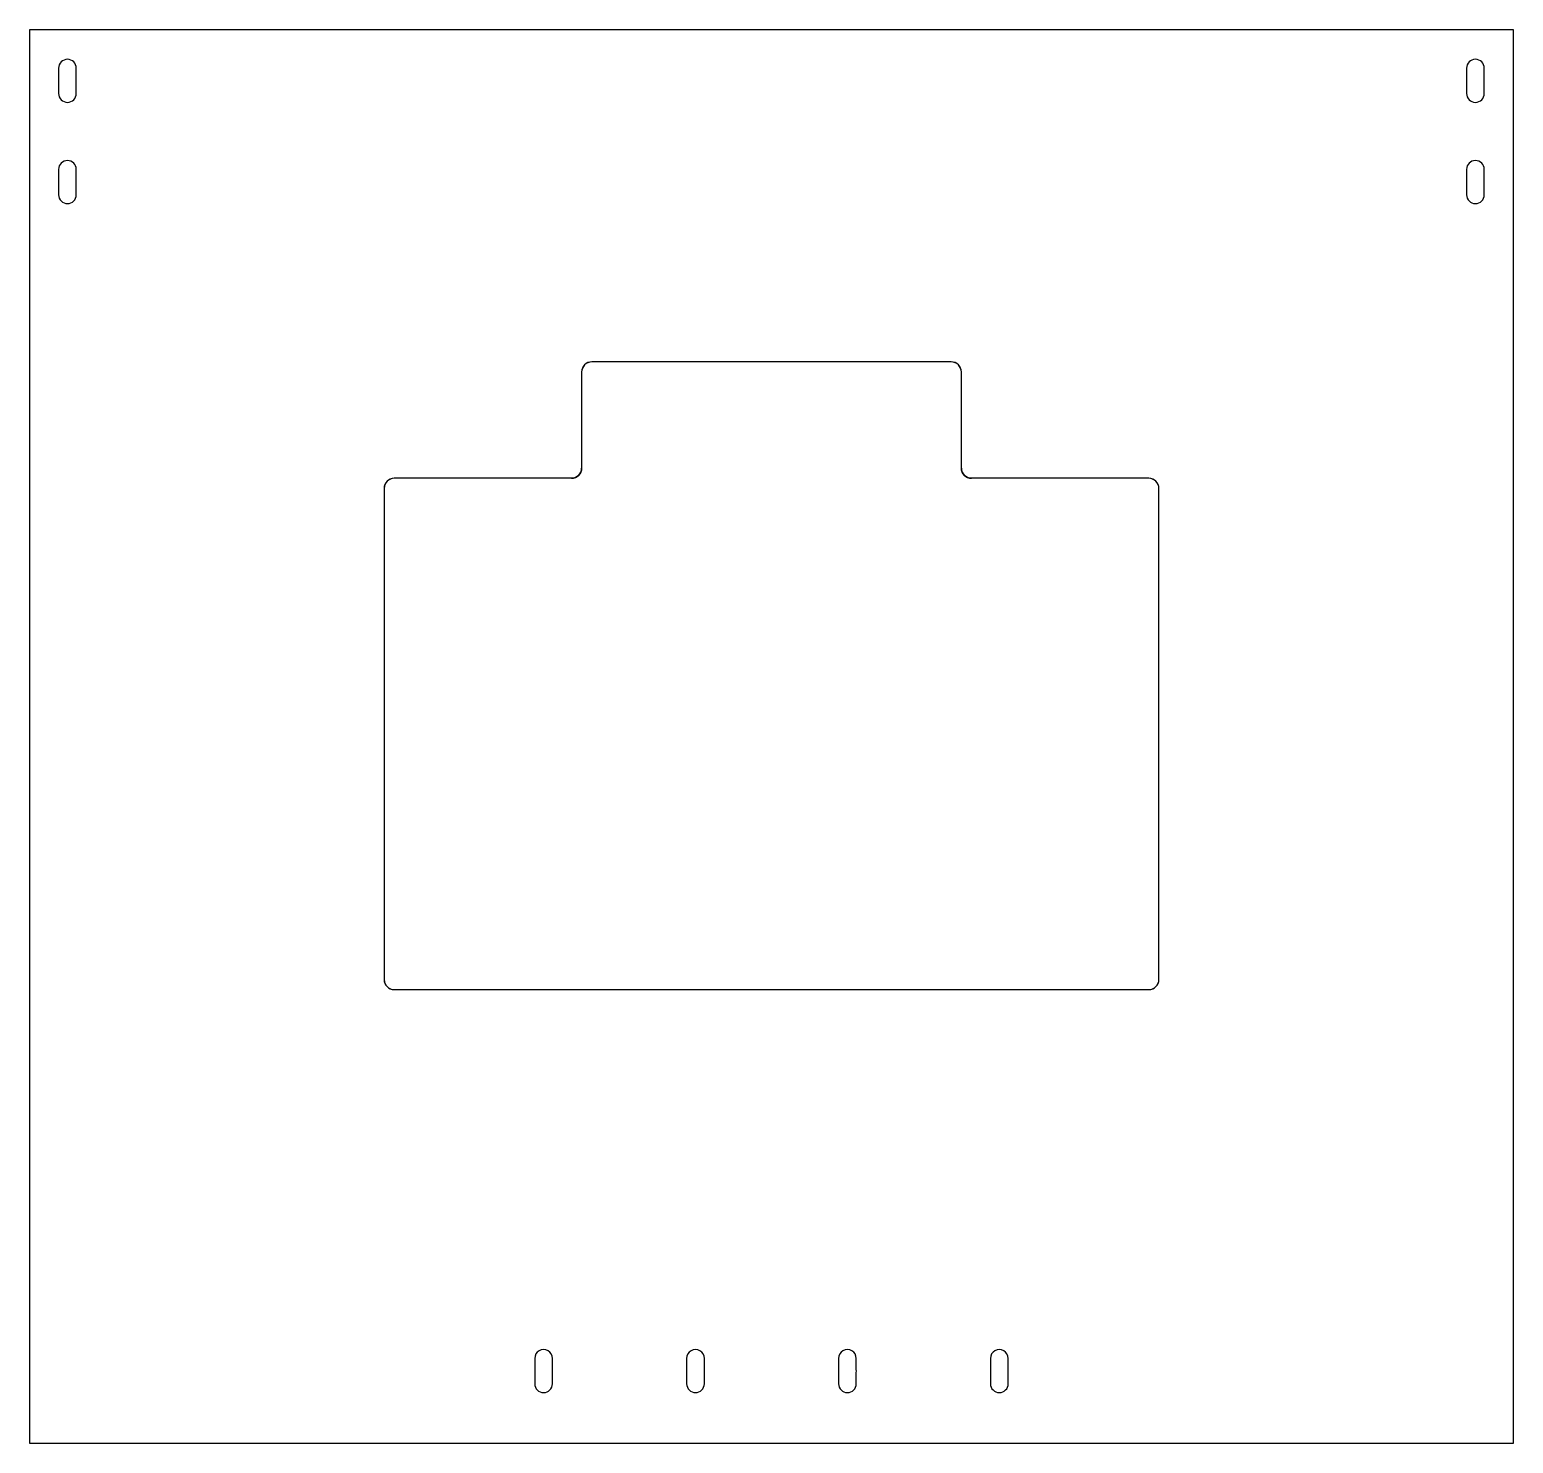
# Model space of a CAD drawing. Header units: millimetres. Extents: x -74 to 219, y 102 to 381.
import ezdxf

# ---------------------------------------------------------------- set-up
doc = ezdxf.new("R2010")
doc.units = ezdxf.units.MM
doc.layers.get('0').update_dxf_attribs({"linetype": 'CONTINUOUS'})

msp = doc.modelspace()

# ---------------------------------------------------------------- linework, layer by layer
for p, q in [((-74.2, 101.96, -6.5), (-74.2, 381.23, -6.5)), ((-74.2, 381.23, -6.5), (218.8, 381.23, -6.5)), ((218.8, 381.23, -6.5), (218.8, 101.96, -6.5)), ((-68.49, 373.62, -6.5), (-68.49, 368.62, -6.5)), ((-64.99, 368.62, -6.5), (-64.99, 373.62, -6.5)), ((209.56, 373.62, -6.5), (209.56, 368.62, -6.5)), ((213.06, 368.62, -6.5), (213.06, 373.62, -6.5)), ((-68.49, 353.62, -6.5), (-68.49, 348.62, -6.5)), ((-64.99, 348.62, -6.5), (-64.99, 353.62, -6.5)), ((209.56, 353.62, -6.5), (209.56, 348.62, -6.5)), ((213.06, 348.62, -6.5), (213.06, 353.62, -6.5)), ((34.8, 313.6, -6.5), (34.8, 294.6, -6.5)), ((107.8, 315.6, -6.5), (36.8, 315.6, -6.5)), ((109.8, 294.6, -6.5), (109.8, 313.6, -6.5)), ((-4.2, 290.6, -6.5), (-4.2, 193.6, -6.5)), ((32.8, 292.6, -6.5), (-2.2, 292.6, -6.5)), ((146.8, 292.6, -6.5), (111.8, 292.6, -6.5)), ((148.8, 193.6, -6.5), (148.8, 290.6, -6.5)), ((-2.2, 191.6, -6.5), (146.8, 191.6, -6.5)), ((25.54, 118.74, -6.5), (25.54, 113.74, -6.5)), ((29.04, 113.74, -6.5), (29.04, 118.74, -6.5)), ((55.54, 118.74, -6.5), (55.54, 113.74, -6.5)), ((59.04, 116.46, -6.5), (59.04, 118.74, -6.5)), ((85.54, 118.74, -6.5), (85.54, 113.74, -6.5)), ((89.04, 116.56, -6.5), (89.04, 118.74, -6.5)), ((115.54, 118.74, -6.5), (115.54, 113.74, -6.5)), ((119.04, 116.54, -6.5), (119.04, 118.74, -6.5)), ((59.04, 113.74, -6.5), (59.04, 116.02, -6.5)), ((89.04, 113.74, -6.5), (89.04, 115.93, -6.5)), ((119.04, 113.74, -6.5), (119.04, 115.94, -6.5)), ((218.8, 101.96, -6.5), (-74.2, 101.96, -6.5))]:
    msp.add_line(p, q)
msp.add_lwpolyline([(-74.2, 101.96), (-74.2, 381.23), (218.8, 381.23), (218.8, 101.96)], close=True)
for points in [[(-64.99, 368.62), (-64.99, 373.62, 1), (-68.49, 373.62), (-68.49, 368.62, 1)], [(213.06, 368.62), (213.06, 373.62, 1), (209.56, 373.62), (209.56, 368.62, 1)], [(-64.99, 348.62), (-64.99, 353.62, 1), (-68.49, 353.62), (-68.49, 348.62, 1)], [(213.06, 348.62), (213.06, 353.62, 1), (209.56, 353.62), (209.56, 348.62, 1)], [(34.8, 294.6, -0.414214), (32.8, 292.6), (-2.2, 292.6, 0.414214), (-4.2, 290.6), (-4.2, 193.6, 0.414214), (-2.2, 191.6), (146.8, 191.6, 0.414214), (148.8, 193.6), (148.8, 290.6, 0.414214), (146.8, 292.6), (111.8, 292.6, -0.414214), (109.8, 294.6), (109.8, 313.6, 0.414214), (107.8, 315.6), (36.8, 315.6, 0.414214), (34.8, 313.6)], [(29.04, 113.74), (29.04, 118.74, 1.000005), (25.54, 118.74), (25.54, 113.74, 1)], [(59.04, 113.74), (59.04, 116.02, 0.063088), (59.04, 116.46), (59.04, 118.74, 1.000005), (55.54, 118.74), (55.54, 113.74, 1)], [(89.04, 113.74), (89.04, 115.93, 0.090287), (89.04, 116.56), (89.04, 118.74, 1.000005), (85.54, 118.74), (85.54, 113.74, 1)], [(119.04, 113.74), (119.04, 115.94, 0.086471), (119.04, 116.54), (119.04, 118.74, 1.000005), (115.54, 118.74), (115.54, 113.74, 1)]]:
    msp.add_lwpolyline(points, format="xyb", close=True)
for centre, radius, start, end in [((-66.74, 373.62, -6.5), 1.75, 0, 180), ((211.31, 373.62, -6.5), 1.75, 0, 180), ((-66.74, 368.62, -6.5), 1.75, -180, 0), ((211.31, 368.62, -6.5), 1.75, -180, 0), ((-66.74, 353.62, -6.5), 1.75, 0, 180), ((211.31, 353.62, -6.5), 1.75, 0, 180), ((-66.74, 348.62, -6.5), 1.75, 180, 360), ((211.31, 348.62, -6.5), 1.75, 180, 360), ((36.8, 313.6, -6.5), 2, 90, 180), ((107.8, 313.6, -6.5), 2, 0, 90), ((32.8, 294.6, -6.5), 2, 270, 360), ((111.8, 294.6, -6.5), 2, 180, 270), ((-2.2, 290.6, -6.5), 2, 90, 180), ((146.8, 290.6, -6.5), 2, 0, 90), ((-2.2, 193.6, -6.5), 2, 180, 270), ((146.8, 193.6, -6.5), 2, -90, 0), ((27.29, 118.74, -6.5), 1.75, 0, 180.0006), ((57.29, 118.74, -6.5), 1.75, 0, 180.0006), ((87.29, 118.74, -6.5), 1.75, 0, 180.0006), ((117.29, 118.74, -6.5), 1.75, 0, 180.0006), ((57.31, 116.24, -6.5), 1.75, -7.2197, 7.2197), ((87.32, 116.24, -6.5), 1.75, -10.3182, 10.3182), ((117.32, 116.24, -6.5), 1.75, -9.8842, 9.8842), ((27.29, 113.74, -6.5), 1.75, -180, 0), ((57.29, 113.74, -6.5), 1.75, -180, 0), ((87.29, 113.74, -6.5), 1.75, -180, 0), ((117.29, 113.74, -6.5), 1.75, -180, 0)]:
    msp.add_arc(centre, radius, start, end)

doc.saveas('drawing.dxf')
